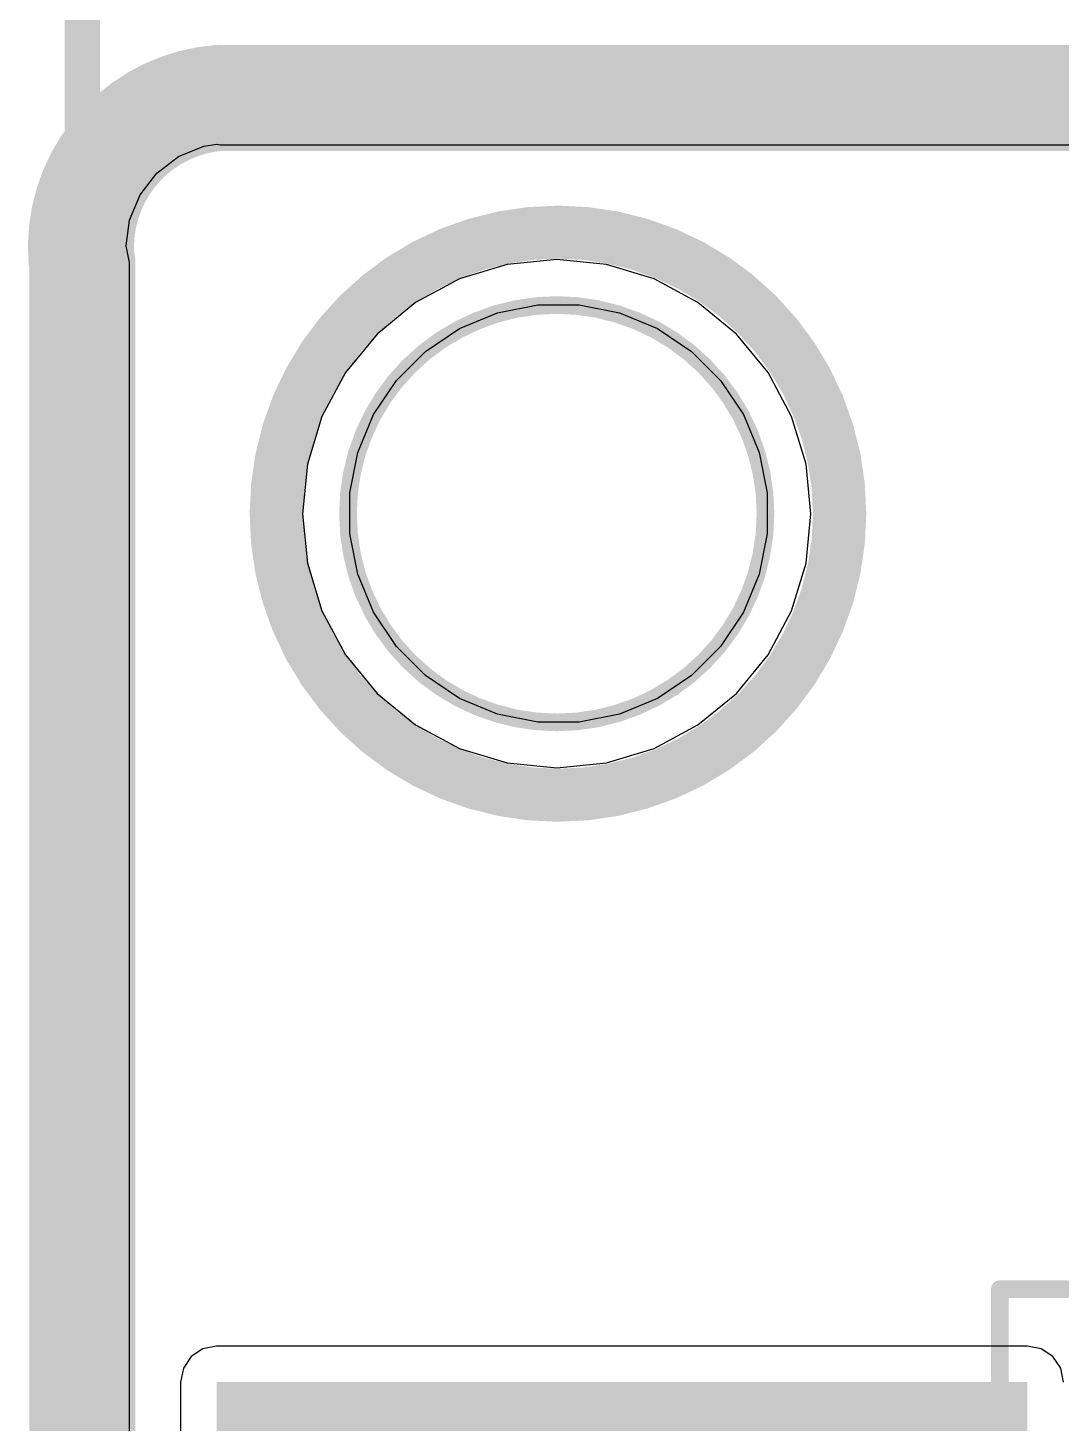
# Model space of a CAD drawing. Header units: inches. Extents: x -0.5 to 14, y -0.2 to 4.7.
# Drawn here: x -0.1496 to 0.1427, y 1.3517 to 1.7466 of the extents above; entities that cross this region are included whole.
import ezdxf

# ---------------------------------------------------------------- set-up
doc = ezdxf.new("R2010")
doc.units = ezdxf.units.IN
doc.header["$MEASUREMENT"] = 0
for name, color, linetype in [('Board_outline', 56, 'Continuous'), ('Bottom Layer', 5, 'Continuous'), ('Bottom Overlay', 54, 'Continuous'), ('Bottom Paste', 16, 'Continuous'), ('Bottom Solder', 6, 'Continuous'), ('Dimensions', 6, 'Continuous'), ('GND', 16, 'Continuous'), ('Keep-Out Layer', 6, 'Continuous'), ('Multi-Layer', 9, 'Continuous'), ('POWER', 76, 'Continuous'), ('Top Layer', 1, 'Continuous'), ('Top Overlay', 2, 'Continuous')]:
    doc.layers.add(name, color=color, linetype=linetype)

# ---------------------------------------------------------------- blocks, each defined once
blk = doc.blocks.new('VL53L5CXV0GC_1_B_22')
at = {"layer": 'Bottom Layer'}
for points in [[(-0.09842, 0.05118), (-0.07874, 0.05118), (-0.07874, 0.03149), (-0.09842, 0.03149)], [(-0.06889, 0.05118), (-0.04921, 0.05118), (-0.04921, 0.03149), (-0.06889, 0.03149)], [(-0.03937, 0.05118), (-0.01969, 0.05118), (-0.01969, 0.03149), (-0.03937, 0.03149)], [(-0.00984, 0.05118), (0.00984, 0.05118), (0.00984, 0.03149), (-0.00984, 0.03149)], [(0.01969, 0.05118), (0.03937, 0.05118), (0.03937, 0.03149), (0.01969, 0.03149)], [(0.04922, 0.05118), (0.0689, 0.05118), (0.0689, 0.03149), (0.04922, 0.03149)], [(0.07874, 0.05118), (0.09842, 0.05118), (0.09842, 0.03149), (0.07874, 0.03149)], [(-0.04559, 0.02362), (0.04559, 0.02362), (0.04559, -0.02363), (-0.04559, -0.02363)], [(-0.11417, 0.00984), (-0.09449, 0.00984), (-0.09449, -0.00985), (-0.11417, -0.00985)], [(0.09449, 0.00984), (0.11417, 0.00984), (0.11417, -0.00985), (0.09449, -0.00985)], [(-0.09842, -0.03149), (-0.07874, -0.03149), (-0.07874, -0.05118), (-0.09842, -0.05118)], [(-0.06889, -0.03149), (-0.04921, -0.03149), (-0.04921, -0.05118), (-0.06889, -0.05118)], [(-0.03937, -0.03149), (-0.01969, -0.03149), (-0.01969, -0.05118), (-0.03937, -0.05118)], [(-0.00984, -0.03149), (0.00984, -0.03149), (0.00984, -0.05118), (-0.00984, -0.05118)], [(0.01969, -0.03149), (0.03937, -0.03149), (0.03937, -0.05118), (0.01969, -0.05118)], [(0.04922, -0.03149), (0.0689, -0.03149), (0.0689, -0.05118), (0.04922, -0.05118)], [(0.07874, -0.03149), (0.09842, -0.03149), (0.09842, -0.05118), (0.07874, -0.05118)]]:
    blk.add_hatch(color=5, dxfattribs=at).paths.add_polyline_path(points)
at = {"layer": 'Bottom Paste'}
for points in [[(-0.09842, 0.05118), (-0.07874, 0.05118), (-0.07874, 0.03149), (-0.09842, 0.03149)], [(-0.06889, 0.05118), (-0.04921, 0.05118), (-0.04921, 0.03149), (-0.06889, 0.03149)], [(-0.03937, 0.05118), (-0.01969, 0.05118), (-0.01969, 0.03149), (-0.03937, 0.03149)], [(-0.00984, 0.05118), (0.00984, 0.05118), (0.00984, 0.03149), (-0.00984, 0.03149)], [(0.01969, 0.05118), (0.03937, 0.05118), (0.03937, 0.03149), (0.01969, 0.03149)], [(0.04922, 0.05118), (0.0689, 0.05118), (0.0689, 0.03149), (0.04922, 0.03149)], [(0.07874, 0.05118), (0.09842, 0.05118), (0.09842, 0.03149), (0.07874, 0.03149)], [(-0.04559, 0.02362), (0.04559, 0.02362), (0.04559, -0.02363), (-0.04559, -0.02363)], [(-0.11417, 0.00984), (-0.09449, 0.00984), (-0.09449, -0.00985), (-0.11417, -0.00985)], [(0.09449, 0.00984), (0.11417, 0.00984), (0.11417, -0.00985), (0.09449, -0.00985)], [(-0.09842, -0.03149), (-0.07874, -0.03149), (-0.07874, -0.05118), (-0.09842, -0.05118)], [(-0.06889, -0.03149), (-0.04921, -0.03149), (-0.04921, -0.05118), (-0.06889, -0.05118)], [(-0.03937, -0.03149), (-0.01969, -0.03149), (-0.01969, -0.05118), (-0.03937, -0.05118)], [(-0.00984, -0.03149), (0.00984, -0.03149), (0.00984, -0.05118), (-0.00984, -0.05118)], [(0.01969, -0.03149), (0.03937, -0.03149), (0.03937, -0.05118), (0.01969, -0.05118)], [(0.04922, -0.03149), (0.0689, -0.03149), (0.0689, -0.05118), (0.04922, -0.05118)], [(0.07874, -0.03149), (0.09842, -0.03149), (0.09842, -0.05118), (0.07874, -0.05118)]]:
    blk.add_hatch(color=16, dxfattribs=at).paths.add_polyline_path(points)
at = {"layer": 'Bottom Solder'}
for points in [[(-0.10039, 0.05315), (-0.07677, 0.05315), (-0.07677, 0.02952), (-0.10039, 0.02952)], [(-0.07086, 0.05315), (-0.04724, 0.05315), (-0.04724, 0.02952), (-0.07086, 0.02952)], [(-0.04134, 0.05315), (-0.01772, 0.05315), (-0.01772, 0.02952), (-0.04134, 0.02952)], [(-0.01181, 0.05315), (0.01181, 0.05315), (0.01181, 0.02952), (-0.01181, 0.02952)], [(0.01772, 0.05315), (0.04134, 0.05315), (0.04134, 0.02952), (0.01772, 0.02952)], [(0.04725, 0.05315), (0.07087, 0.05315), (0.07087, 0.02952), (0.04725, 0.02952)], [(0.07677, 0.05315), (0.10039, 0.05315), (0.10039, 0.02952), (0.07677, 0.02952)], [(-0.04756, 0.02559), (0.04756, 0.02559), (0.04756, -0.0256), (-0.04756, -0.0256)], [(-0.11614, 0.01181), (-0.09252, 0.01181), (-0.09252, -0.01182), (-0.11614, -0.01182)], [(0.09252, 0.01181), (0.11614, 0.01181), (0.11614, -0.01182), (0.09252, -0.01182)], [(-0.10039, -0.02952), (-0.07677, -0.02952), (-0.07677, -0.05315), (-0.10039, -0.05315)], [(-0.07086, -0.02952), (-0.04724, -0.02952), (-0.04724, -0.05315), (-0.07086, -0.05315)], [(-0.04134, -0.02952), (-0.01772, -0.02952), (-0.01772, -0.05315), (-0.04134, -0.05315)], [(-0.01181, -0.02952), (0.01181, -0.02952), (0.01181, -0.05315), (-0.01181, -0.05315)], [(0.01772, -0.02952), (0.04134, -0.02952), (0.04134, -0.05315), (0.01772, -0.05315)], [(0.04725, -0.02952), (0.07087, -0.02952), (0.07087, -0.05315), (0.04725, -0.05315)], [(0.07677, -0.02952), (0.10039, -0.02952), (0.10039, -0.05315), (0.07677, -0.05315)]]:
    blk.add_hatch(color=6, dxfattribs=at).paths.add_polyline_path(points)
at = {"layer": 'Bottom Overlay'}
for points, const_width in [([(0.09542, 0.06933), (0.08542, 0.06933)], 0.005), ([(0.09042, 0.06434), (0.08542, 0.06933)], 0.005), ([(0.09542, 0.06933), (0.09042, 0.06434)], 0.005), ([(-0.12598, 0.05905), (-0.12598, -0.05906)], 0.005), ([(-0.10728, 0.05905), (-0.12598, 0.05905)], 0.005), ([(0.12599, 0.05905), (0.10729, 0.05905)], 0.005), ([(0.12599, 0.05905), (0.12599, -0.05906)], 0.005), ([(0.05709, 0.02361), (0.05709, -0.02363)], 0.00394), ([(0.08465, 0.02361), (0.05709, 0.02361)], 0.00394), ([(0.08465, 0.02361), (0.08465, -0.02363)], 0.00394), ([(-0.08179, 0.0123), (-0.08179, -0.0123)], 0.00394), ([(-0.056, 0.0123), (-0.08179, 0.0123)], 0.00394), ([(-0.056, 0.0123), (-0.056, -0.0123)], 0.00394), ([(-0.056, -0.0123), (-0.08179, -0.0123)], 0.00394), ([(0.08465, -0.02363), (0.05709, -0.02363)], 0.00394), ([(-0.10729, -0.05906), (-0.12598, -0.05906)], 0.005), ([(0.12599, -0.05906), (0.10729, -0.05906)], 0.005)]:
    blk.add_lwpolyline(points, dxfattribs=dict(at, const_width=const_width))
for points, const_width in [([(0.08417, 0.06933, 1), (0.08667, 0.06933, 1)], 0.0025), ([(0.08417, 0.06933, 1), (0.08667, 0.06933, 1)], 0.0025), ([(0.09417, 0.06933, 1), (0.09667, 0.06933, 1)], 0.0025), ([(0.09417, 0.06933, 1), (0.09667, 0.06933, 1)], 0.0025), ([(0.08917, 0.06434, 1), (0.09167, 0.06434, 1)], 0.0025), ([(0.08917, 0.06434, 1), (0.09167, 0.06434, 1)], 0.0025), ([(-0.12723, 0.05905, 1), (-0.12473, 0.05905, 1)], 0.0025), ([(-0.12723, 0.05905, 1), (-0.12473, 0.05905, 1)], 0.0025), ([(-0.10853, 0.05905, 1), (-0.10603, 0.05905, 1)], 0.0025), ([(0.10604, 0.05905, 1), (0.10854, 0.05905, 1)], 0.0025), ([(0.12474, 0.05905, 1), (0.12724, 0.05905, 1)], 0.0025), ([(0.12474, 0.05905, 1), (0.12724, 0.05905, 1)], 0.0025), ([(0.05611, 0.02361, 1), (0.05807, 0.02361, 1)], 0.00197), ([(0.05611, 0.02361, 1), (0.05807, 0.02361, 1)], 0.00197), ([(0.08367, 0.02361, 1), (0.08563, 0.02361, 1)], 0.00197), ([(0.08367, 0.02361, 1), (0.08563, 0.02361, 1)], 0.00197), ([(-0.08277, 0.0123, 1), (-0.08081, 0.0123, 1)], 0.00197), ([(-0.08277, 0.0123, 1), (-0.08081, 0.0123, 1)], 0.00197), ([(-0.05698, 0.0123, 1), (-0.05502, 0.0123, 1)], 0.00197), ([(-0.05698, 0.0123, 1), (-0.05502, 0.0123, 1)], 0.00197), ([(-0.0601, -0.00001, 1), (-0.0777, -0.00001, 1)], 0.00394), ([(-0.07868, -0.00001, 1), (-0.07672, -0.00001, 1)], 0.00197), ([(-0.06108, -0.00001, 1), (-0.05912, -0.00001, 1)], 0.00197), ([(-0.08277, -0.0123, 1), (-0.08081, -0.0123, 1)], 0.00197), ([(-0.08277, -0.0123, 1), (-0.08081, -0.0123, 1)], 0.00197), ([(-0.05698, -0.0123, 1), (-0.05502, -0.0123, 1)], 0.00197), ([(-0.05698, -0.0123, 1), (-0.05502, -0.0123, 1)], 0.00197), ([(0.05611, -0.02363, 1), (0.05807, -0.02363, 1)], 0.00197), ([(0.05611, -0.02363, 1), (0.05807, -0.02363, 1)], 0.00197), ([(0.08367, -0.02363, 1), (0.08563, -0.02363, 1)], 0.00197), ([(0.08367, -0.02363, 1), (0.08563, -0.02363, 1)], 0.00197), ([(-0.12723, -0.05906, 1), (-0.12473, -0.05906, 1)], 0.0025), ([(-0.12723, -0.05906, 1), (-0.12473, -0.05906, 1)], 0.0025), ([(-0.10854, -0.05906, 1), (-0.10604, -0.05906, 1)], 0.0025), ([(0.10604, -0.05906, 1), (0.10854, -0.05906, 1)], 0.0025), ([(0.12474, -0.05906, 1), (0.12724, -0.05906, 1)], 0.0025), ([(0.12474, -0.05906, 1), (0.12724, -0.05906, 1)], 0.0025)]:
    blk.add_lwpolyline(points, format="xyb", close=True, dxfattribs=dict(at, const_width=const_width))

msp = doc.modelspace()

# ---------------------------------------------------------------- hatches: boundary and pattern name
at = {"layer": 'Top Layer'}
for points in [[(-0.09622, 1.22657), (0.13316, 1.22657), (0.13316, 1.36334), (-0.09622, 1.36334)], [(0.03242, 1.12565), (0.13316, 1.12565), (0.13316, 1.36334), (0.03242, 1.36334)]]:
    msp.add_hatch(color=1, dxfattribs=at).paths.add_polyline_path(points)

# ---------------------------------------------------------------- linework, layer by layer
at = {"layer": 'Board_outline', "const_width": 0.03}
msp.add_lwpolyline([(-0.13451, 1.68149, -0.414214), (-0.09521, 1.72679)], format="xyb", dxfattribs=at)
msp.add_lwpolyline([(-0.13451, 1.68149, -0.414214), (-0.09521, 1.72679)], format="xyb", dxfattribs=at)
msp.add_lwpolyline([(-0.13451, 1.68149, -0.414214), (-0.09521, 1.72679)], format="xyb", dxfattribs=at)
msp.add_lwpolyline([(-0.13451, 1.68149, -0.414214), (-0.09521, 1.72679)], format="xyb", dxfattribs=at)
at = {"layer": 'Board_outline', "const_width": 0.015}
for points in [[(-0.10271, 1.72679, 1), (-0.08771, 1.72679, 1)], [(-0.10271, 1.72679, 1), (-0.08771, 1.72679, 1)], [(-0.10271, 1.72679, 1), (-0.08771, 1.72679, 1)], [(-0.10271, 1.72679, 1), (-0.08771, 1.72679, 1)], [(-0.10271, 1.72677, 1), (-0.08771, 1.72677, 1)], [(-0.10271, 1.72677, 1), (-0.08771, 1.72677, 1)], [(-0.10271, 1.72677, 1), (-0.08771, 1.72677, 1)], [(-0.10271, 1.72677, 1), (-0.08771, 1.72677, 1)], [(-0.14201, 1.68149, 1), (-0.12701, 1.68149, 1)], [(-0.14201, 1.68149, 1), (-0.12701, 1.68149, 1)], [(-0.14201, 1.68149, 1), (-0.12701, 1.68149, 1)], [(-0.14201, 1.68149, 1), (-0.12701, 1.68149, 1)], [(-0.14171, 1.68018, 1), (-0.12671, 1.68018, 1)], [(-0.14171, 1.68018, 1), (-0.12671, 1.68018, 1)], [(-0.14171, 1.68018, 1), (-0.12671, 1.68018, 1)], [(-0.14171, 1.67918, 1), (-0.12671, 1.67918, 1)]]:
    msp.add_lwpolyline(points, format="xyb", close=True, dxfattribs=at)
at = {"layer": 'Board_outline', "const_width": 0.03}
for points in [[(-0.09521, 1.72677), (1.23189, 1.72677)], [(-0.09521, 1.72677), (1.23189, 1.72677)], [(-0.09521, 1.72677), (1.23189, 1.72677)], [(-0.09521, 1.72677), (1.23189, 1.72677)], [(-0.13421, -0.08202), (-0.13421, 1.68018)], [(-0.13421, -0.08202), (-0.13421, 1.68018)], [(-0.13421, -0.08202), (-0.13421, 1.68018)], [(-0.13421, -0.08302), (-0.13421, 1.67918)]]:
    msp.add_lwpolyline(points, dxfattribs=at)
at = {"layer": 'Bottom Layer'}
for p, q in [((-0.09989, 1.71314), (-0.09617, 1.71363)), ((-0.09617, 1.71363), (-0.09521, 1.71344)), ((-0.11318, 1.70546), (-0.10704, 1.71017)), ((-0.10704, 1.71017), (-0.09989, 1.71314)), ((-0.09521, 1.71344), (1.23189, 1.71344)), ((-0.1179, 1.69932), (-0.11318, 1.70546)), ((-0.12086, 1.69216), (-0.1179, 1.69932)), ((-0.12181, 1.68491), (-0.12086, 1.69216)), ((-0.12087, 1.68018), (-0.12181, 1.68491)), ((-0.12087, -0.08112), (-0.12087, 1.68018)), ((-0.01403, 1.67961), (-0.02752, 1.67552)), ((0, 1.681), (-0.01403, 1.67961)), ((0.01403, 1.67961), (0, 1.681)), ((0.02752, 1.67552), (0.01403, 1.67961)), ((-0.02752, 1.67552), (-0.03995, 1.66888)), ((0.03995, 1.66888), (0.02752, 1.67552)), ((-0.03995, 1.66888), (-0.05084, 1.65994)), ((0.05084, 1.65994), (0.03995, 1.66888)), ((-0.05084, 1.65994), (-0.05978, 1.64904)), ((0.05978, 1.64904), (0.05084, 1.65994)), ((-0.05978, 1.64904), (-0.06643, 1.63661)), ((0.06643, 1.63661), (0.05978, 1.64904)), ((-0.06643, 1.63661), (-0.07052, 1.62312)), ((0.07052, 1.62312), (0.06643, 1.63661)), ((-0.07052, 1.62312), (-0.0719, 1.60909)), ((0.0719, 1.60909), (0.07052, 1.62312)), ((-0.0719, 1.60909), (-0.07052, 1.59507)), ((0.07052, 1.59507), (0.0719, 1.60909)), ((-0.07052, 1.59507), (-0.06643, 1.58158)), ((0.06643, 1.58158), (0.07052, 1.59507)), ((-0.06643, 1.58158), (-0.05978, 1.56915)), ((0.05978, 1.56915), (0.06643, 1.58158)), ((-0.05978, 1.56915), (-0.05084, 1.55825)), ((0.05084, 1.55825), (0.05978, 1.56915)), ((-0.05084, 1.55825), (-0.03995, 1.54931)), ((0.03995, 1.54931), (0.05084, 1.55825)), ((-0.03995, 1.54931), (-0.02752, 1.54267)), ((0.02752, 1.54267), (0.03995, 1.54931)), ((-0.02752, 1.54267), (-0.01403, 1.53857)), ((0.01403, 1.53857), (0.02752, 1.54267)), ((-0.01403, 1.53857), (0, 1.53719)), ((0, 1.53719), (0.01403, 1.53857))]:
    msp.add_line(p, q, dxfattribs=at)
at = {"layer": 'Bottom Overlay', "const_width": 0.03}
msp.add_lwpolyline([(-0.13451, 1.68149, -0.414214), (-0.09521, 1.72679)], format="xyb", dxfattribs=at)
at = {"layer": 'Bottom Overlay'}
for points, const_width in [([(-0.10271, 1.72679, 1), (-0.08771, 1.72679, 1)], 0.015), ([(-0.10271, 1.72677, 1), (-0.08771, 1.72677, 1)], 0.015), ([(-0.14201, 1.68149, 1), (-0.12701, 1.68149, 1)], 0.015), ([(-0.14171, 1.68018, 1), (-0.12671, 1.68018, 1)], 0.015), ([(0.07997, 1.60909, 1), (-0.07939, 1.60909, 1)], 0.015), ([(-0.08314, 1.60909, 1), (-0.07564, 1.60909, 1)], 0.0075), ([(0.07622, 1.60909, 1), (0.08372, 1.60909, 1)], 0.0075)]:
    msp.add_lwpolyline(points, format="xyb", close=True, dxfattribs=dict(at, const_width=const_width))
at = {"layer": 'Bottom Overlay', "const_width": 0.03}
for points in [[(-0.09521, 1.72677), (1.23189, 1.72677)], [(-0.13421, -0.08202), (-0.13421, 1.68018)]]:
    msp.add_lwpolyline(points, dxfattribs=at)
at = {"layer": 'Dimensions', "const_width": 0.01}
msp.add_lwpolyline([(-0.13421, 1.70418), (-0.13421, 2.058)], dxfattribs=at)
at = {"layer": 'Dimensions', "const_width": 0.005}
msp.add_lwpolyline([(-0.13671, 1.70418, 1), (-0.13171, 1.70418, 1)], format="xyb", close=True, dxfattribs=at)
at = {"layer": 'GND'}
for p, q in [((-0.09989, 1.71314), (-0.09617, 1.71363)), ((-0.09617, 1.71363), (-0.09521, 1.71344)), ((-0.11318, 1.70546), (-0.10704, 1.71017)), ((-0.10704, 1.71017), (-0.09989, 1.71314)), ((-0.09521, 1.71344), (1.23189, 1.71344)), ((-0.1179, 1.69932), (-0.11318, 1.70546)), ((-0.12086, 1.69216), (-0.1179, 1.69932)), ((-0.12181, 1.68491), (-0.12086, 1.69216)), ((-0.12087, 1.68018), (-0.12181, 1.68491)), ((-0.12087, -0.08112), (-0.12087, 1.68018)), ((-0.01403, 1.67961), (-0.02752, 1.67552)), ((0, 1.681), (-0.01403, 1.67961)), ((0.01403, 1.67961), (0, 1.681)), ((0.02752, 1.67552), (0.01403, 1.67961)), ((-0.02752, 1.67552), (-0.03995, 1.66888)), ((0.03995, 1.66888), (0.02752, 1.67552)), ((-0.03995, 1.66888), (-0.05084, 1.65994)), ((0.05084, 1.65994), (0.03995, 1.66888)), ((-0.05084, 1.65994), (-0.05978, 1.64904)), ((0.05978, 1.64904), (0.05084, 1.65994)), ((-0.05978, 1.64904), (-0.06643, 1.63661)), ((0.06643, 1.63661), (0.05978, 1.64904)), ((-0.06643, 1.63661), (-0.07052, 1.62312)), ((0.07052, 1.62312), (0.06643, 1.63661)), ((-0.07052, 1.62312), (-0.0719, 1.60909)), ((0.0719, 1.60909), (0.07052, 1.62312)), ((-0.0719, 1.60909), (-0.07052, 1.59507)), ((0.07052, 1.59507), (0.0719, 1.60909)), ((-0.07052, 1.59507), (-0.06643, 1.58158)), ((0.06643, 1.58158), (0.07052, 1.59507)), ((-0.06643, 1.58158), (-0.05978, 1.56915)), ((0.05978, 1.56915), (0.06643, 1.58158)), ((-0.05978, 1.56915), (-0.05084, 1.55825)), ((0.05084, 1.55825), (0.05978, 1.56915)), ((-0.05084, 1.55825), (-0.03995, 1.54931)), ((0.03995, 1.54931), (0.05084, 1.55825)), ((-0.03995, 1.54931), (-0.02752, 1.54267)), ((0.02752, 1.54267), (0.03995, 1.54931)), ((-0.02752, 1.54267), (-0.01403, 1.53857)), ((0.01403, 1.53857), (0.02752, 1.54267)), ((-0.01403, 1.53857), (0, 1.53719)), ((0, 1.53719), (0.01403, 1.53857))]:
    msp.add_line(p, q, dxfattribs=at)
at = {"layer": 'Keep-Out Layer', "const_width": 0.00616}
for points in [[(-0.09521, 1.72677), (1.23188, 1.72677)], [(-0.09521, 1.72677), (1.23189, 1.72677)], [(-0.13421, -0.08202), (-0.13421, 1.68018)], [(-0.13421, -0.08202), (-0.13421, 1.68018)]]:
    msp.add_lwpolyline(points, dxfattribs=at)
at = {"layer": 'Keep-Out Layer'}
for points, const_width in [([(-0.09675, 1.72677, 1), (-0.09367, 1.72677, 1)], 0.00308), ([(-0.09675, 1.72677, 1), (-0.09367, 1.72677, 1)], 0.00308), ([(-0.09646, 1.72679, 1), (-0.09396, 1.72679, 1)], 0.0025), ([(-0.09646, 1.72679, 1), (-0.09396, 1.72679, 1)], 0.0025), ([(-0.13575, 1.68018, 1), (-0.13267, 1.68018, 1)], 0.00308), ([(-0.13575, 1.68018, 1), (-0.13267, 1.68018, 1)], 0.00308), ([(-0.13576, 1.68149, 1), (-0.13326, 1.68149, 1)], 0.0025), ([(-0.13576, 1.68149, 1), (-0.13326, 1.68149, 1)], 0.0025), ([(0.05906, 1.60909, 1), (-0.05906, 1.60909, 1)], 0.005), ([(0.05906, 1.60909, 1), (-0.05906, 1.60909, 1)], 0.005), ([(-0.06031, 1.60909, 1), (-0.05781, 1.60909, 1)], 0.0025), ([(-0.06031, 1.60909, 1), (-0.05781, 1.60909, 1)], 0.0025), ([(0.05781, 1.60909, 1), (0.06031, 1.60909, 1)], 0.0025), ([(0.05781, 1.60909, 1), (0.06031, 1.60909, 1)], 0.0025)]:
    msp.add_lwpolyline(points, format="xyb", close=True, dxfattribs=dict(at, const_width=const_width))
at = {"layer": 'Keep-Out Layer', "const_width": 0.005}
msp.add_lwpolyline([(-0.13451, 1.68149, -0.414214), (-0.09521, 1.72679)], format="xyb", dxfattribs=at)
msp.add_lwpolyline([(-0.13451, 1.68149, -0.414214), (-0.09521, 1.72679)], format="xyb", dxfattribs=at)
at = {"layer": 'Multi-Layer'}
for p, q in [((-0.01673, 1.66596), (-0.00532, 1.66823)), ((-0.00532, 1.66823), (0.0005, 1.66823)), ((0.0005, 1.66823), (0.00632, 1.66823)), ((0.00632, 1.66823), (0.01773, 1.66596)), ((-0.02747, 1.66151), (-0.01673, 1.66596)), ((0.01773, 1.66596), (0.02847, 1.66151)), ((-0.03715, 1.65504), (-0.02747, 1.66151)), ((0.02847, 1.66151), (0.03815, 1.65504)), ((-0.04537, 1.64682), (-0.03715, 1.65504)), ((0.03815, 1.65504), (0.04637, 1.64682)), ((-0.05183, 1.63715), (-0.04537, 1.64682)), ((0.04637, 1.64682), (0.05283, 1.63715)), ((-0.05629, 1.6264), (-0.05183, 1.63715)), ((0.05283, 1.63715), (0.05729, 1.6264)), ((-0.05856, 1.61499), (-0.05629, 1.6264)), ((0.05729, 1.6264), (0.05956, 1.61499)), ((-0.05856, 1.60917), (-0.05856, 1.61499)), ((0.05956, 1.61499), (0.05956, 1.60917)), ((-0.05856, 1.60336), (-0.05856, 1.60917)), ((0.05956, 1.60917), (0.05956, 1.60336)), ((-0.05629, 1.59195), (-0.05856, 1.60336)), ((0.05956, 1.60336), (0.05729, 1.59195)), ((-0.05183, 1.5812), (-0.05629, 1.59195)), ((0.05729, 1.59195), (0.05283, 1.5812)), ((-0.04537, 1.57153), (-0.05183, 1.5812)), ((0.05283, 1.5812), (0.04637, 1.57153)), ((-0.03715, 1.5633), (-0.04537, 1.57153)), ((0.04637, 1.57153), (0.03815, 1.5633)), ((-0.02747, 1.55684), (-0.03715, 1.5633)), ((0.03815, 1.5633), (0.02847, 1.55684)), ((-0.01673, 1.55239), (-0.02747, 1.55684)), ((0.02847, 1.55684), (0.01773, 1.55239)), ((-0.00532, 1.55012), (-0.01673, 1.55239)), ((0.01773, 1.55239), (0.00632, 1.55012)), ((0.0005, 1.55012), (-0.00532, 1.55012)), ((0.0005, 1.55012), (0.0005, 1.55012)), ((0.00632, 1.55012), (0.0005, 1.55012))]:
    msp.add_line(p, q, dxfattribs=at)
at = {"layer": 'POWER'}
for p, q in [((-0.09989, 1.71314), (-0.09617, 1.71363)), ((-0.09617, 1.71363), (-0.09521, 1.71344)), ((-0.11318, 1.70546), (-0.10704, 1.71017)), ((-0.10704, 1.71017), (-0.09989, 1.71314)), ((-0.09521, 1.71344), (1.23189, 1.71344)), ((-0.1179, 1.69932), (-0.11318, 1.70546)), ((-0.12086, 1.69216), (-0.1179, 1.69932)), ((-0.12181, 1.68491), (-0.12086, 1.69216)), ((-0.12087, 1.68018), (-0.12181, 1.68491)), ((-0.12087, 0.31049), (-0.12087, 1.68018)), ((-0.01403, 1.67961), (-0.02752, 1.67552)), ((0, 1.681), (-0.01403, 1.67961)), ((0.01403, 1.67961), (0, 1.681)), ((0.02752, 1.67552), (0.01403, 1.67961)), ((-0.02752, 1.67552), (-0.03995, 1.66888)), ((0.03995, 1.66888), (0.02752, 1.67552)), ((-0.03995, 1.66888), (-0.05084, 1.65994)), ((0.05084, 1.65994), (0.03995, 1.66888)), ((-0.05084, 1.65994), (-0.05978, 1.64904)), ((0.05978, 1.64904), (0.05084, 1.65994)), ((-0.05978, 1.64904), (-0.06643, 1.63661)), ((0.06643, 1.63661), (0.05978, 1.64904)), ((-0.06643, 1.63661), (-0.07052, 1.62312)), ((0.07052, 1.62312), (0.06643, 1.63661)), ((-0.07052, 1.62312), (-0.0719, 1.60909)), ((0.0719, 1.60909), (0.07052, 1.62312)), ((-0.0719, 1.60909), (-0.07052, 1.59507)), ((0.07052, 1.59507), (0.0719, 1.60909)), ((-0.07052, 1.59507), (-0.06643, 1.58158)), ((0.06643, 1.58158), (0.07052, 1.59507)), ((-0.06643, 1.58158), (-0.05978, 1.56915)), ((0.05978, 1.56915), (0.06643, 1.58158)), ((-0.05978, 1.56915), (-0.05084, 1.55825)), ((0.05084, 1.55825), (0.05978, 1.56915)), ((-0.05084, 1.55825), (-0.03995, 1.54931)), ((0.03995, 1.54931), (0.05084, 1.55825)), ((-0.03995, 1.54931), (-0.02752, 1.54267)), ((0.02752, 1.54267), (0.03995, 1.54931)), ((-0.02752, 1.54267), (-0.01403, 1.53857)), ((0.01403, 1.53857), (0.02752, 1.54267)), ((-0.01403, 1.53857), (0, 1.53719)), ((0, 1.53719), (0.01403, 1.53857))]:
    msp.add_line(p, q, dxfattribs=at)
at = {"layer": 'Top Layer'}
for p, q in [((-0.09989, 1.71314), (-0.09617, 1.71363)), ((-0.09617, 1.71363), (-0.09521, 1.71344)), ((-0.11318, 1.70546), (-0.10704, 1.71017)), ((-0.10704, 1.71017), (-0.09989, 1.71314)), ((-0.09521, 1.71344), (1.23189, 1.71344)), ((-0.1179, 1.69932), (-0.11318, 1.70546)), ((-0.12086, 1.69216), (-0.1179, 1.69932)), ((-0.12181, 1.68491), (-0.12086, 1.69216)), ((-0.12087, 1.68018), (-0.12181, 1.68491)), ((-0.12087, -0.08112), (-0.12087, 1.68018)), ((-0.01403, 1.67961), (-0.02752, 1.67552)), ((0, 1.681), (-0.01403, 1.67961)), ((0.01403, 1.67961), (0, 1.681)), ((0.02752, 1.67552), (0.01403, 1.67961)), ((-0.02752, 1.67552), (-0.03995, 1.66888)), ((0.03995, 1.66888), (0.02752, 1.67552)), ((-0.03995, 1.66888), (-0.05084, 1.65994)), ((0.05084, 1.65994), (0.03995, 1.66888)), ((-0.05084, 1.65994), (-0.05978, 1.64904)), ((0.05978, 1.64904), (0.05084, 1.65994)), ((-0.05978, 1.64904), (-0.06643, 1.63661)), ((0.06643, 1.63661), (0.05978, 1.64904)), ((-0.06643, 1.63661), (-0.07052, 1.62312)), ((0.07052, 1.62312), (0.06643, 1.63661)), ((-0.07052, 1.62312), (-0.0719, 1.60909)), ((0.0719, 1.60909), (0.07052, 1.62312)), ((-0.0719, 1.60909), (-0.07052, 1.59507)), ((0.07052, 1.59507), (0.0719, 1.60909)), ((-0.07052, 1.59507), (-0.06643, 1.58158)), ((0.06643, 1.58158), (0.07052, 1.59507)), ((-0.06643, 1.58158), (-0.05978, 1.56915)), ((0.05978, 1.56915), (0.06643, 1.58158)), ((-0.05978, 1.56915), (-0.05084, 1.55825)), ((0.05084, 1.55825), (0.05978, 1.56915)), ((-0.05084, 1.55825), (-0.03995, 1.54931)), ((0.03995, 1.54931), (0.05084, 1.55825)), ((-0.03995, 1.54931), (-0.02752, 1.54267)), ((0.02752, 1.54267), (0.03995, 1.54931)), ((-0.02752, 1.54267), (-0.01403, 1.53857)), ((0.01403, 1.53857), (0.02752, 1.54267)), ((-0.01403, 1.53857), (0, 1.53719)), ((0, 1.53719), (0.01403, 1.53857)), ((-0.10343, 1.37055), (-0.10564, 1.36725)), ((-0.10013, 1.37276), (-0.10343, 1.37055)), ((-0.09622, 1.37354), (-0.10013, 1.37276)), ((0.13316, 1.37354), (-0.09622, 1.37354)), ((0.13706, 1.37276), (0.13316, 1.37354)), ((0.14037, 1.37055), (0.13706, 1.37276)), ((0.14258, 1.36725), (0.14037, 1.37055)), ((-0.10564, 1.36725), (-0.10642, 1.36334)), ((0.14336, 1.36334), (0.14258, 1.36725)), ((-0.10642, 1.36334), (-0.10642, 1.22657))]:
    msp.add_line(p, q, dxfattribs=at)
at = {"layer": 'Top Overlay', "const_width": 0.03}
msp.add_lwpolyline([(-0.13451, 1.68149, -0.414214), (-0.09521, 1.72679)], format="xyb", dxfattribs=at)
at = {"layer": 'Top Overlay'}
for points, const_width in [([(-0.10271, 1.72679, 1), (-0.08771, 1.72679, 1)], 0.015), ([(-0.10271, 1.72677, 1), (-0.08771, 1.72677, 1)], 0.015), ([(-0.14201, 1.68149, 1), (-0.12701, 1.68149, 1)], 0.015), ([(-0.14171, 1.67918, 1), (-0.12671, 1.67918, 1)], 0.015), ([(0.08007, 1.60909, 1), (-0.07929, 1.60909, 1)], 0.015), ([(-0.08304, 1.60909, 1), (-0.07554, 1.60909, 1)], 0.0075), ([(0.07632, 1.60909, 1), (0.08382, 1.60909, 1)], 0.0075)]:
    msp.add_lwpolyline(points, format="xyb", close=True, dxfattribs=dict(at, const_width=const_width))
at = {"layer": 'Top Overlay', "const_width": 0.03}
for points in [[(-0.09521, 1.72677), (1.23189, 1.72677)], [(-0.13421, -0.08302), (-0.13421, 1.67918)]]:
    msp.add_lwpolyline(points, dxfattribs=at)

# ---------------------------------------------------------------- block references
at = {"rotation": 180}
msp.add_blockref('VL53L5CXV0GC_1_B_22', (0.25136, 1.33059), dxfattribs=at)

doc.saveas('drawing.dxf')
